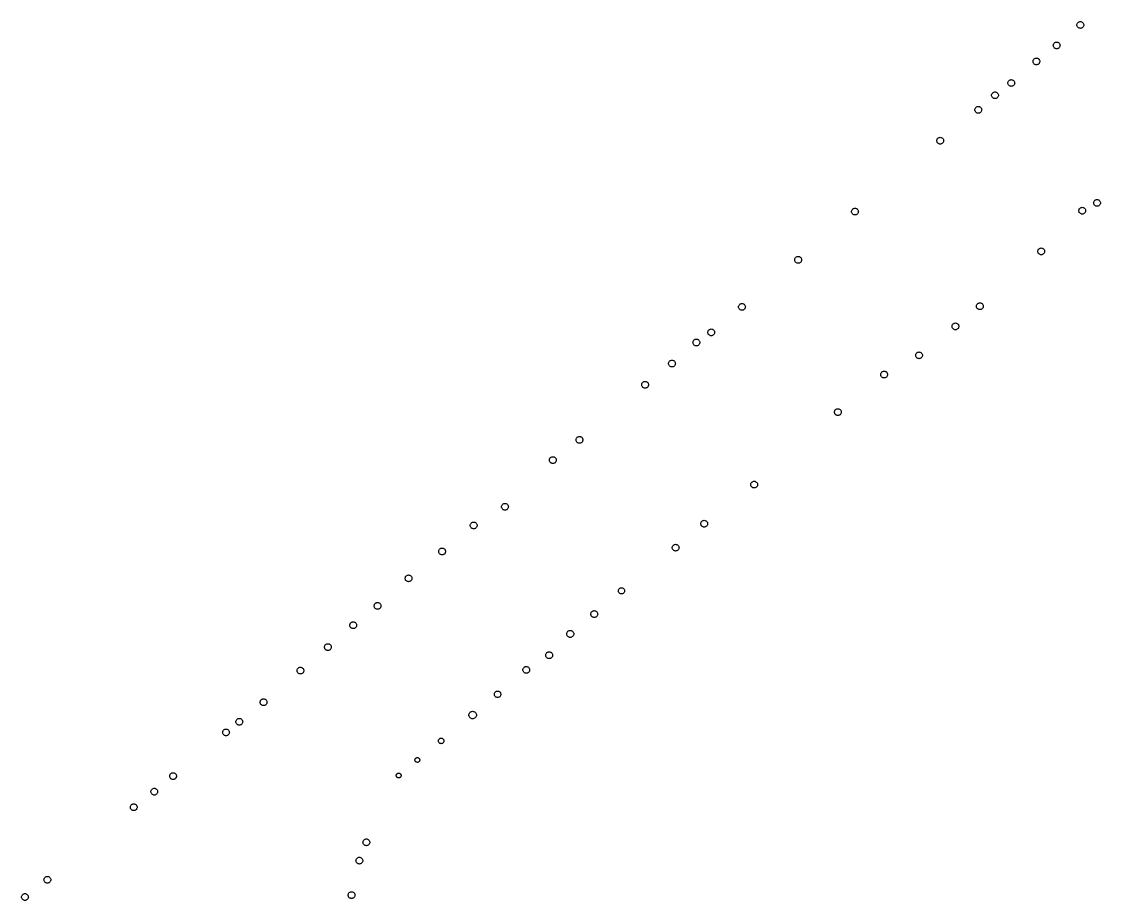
# Model space of a CAD drawing. Header units: millimetres. Extents: x 734061 to 736248, y 4017837 to 4020740.
# Drawn here: x 735523 to 735688.5, y 4019578.6 to 4019713.3 of the extents above; entities that cross this region are included whole.
import ezdxf

# ---------------------------------------------------------------- set-up
doc = ezdxf.new("R2010")
doc.units = ezdxf.units.MM
doc.layers.add('bolvar', color=143, linetype='Continuous', true_color=0x3faae0)

msp = doc.modelspace()

# ---------------------------------------------------------------- linework, layer by layer
at = {"layer": 'bolvar'}
for points in [[(735685.91, 4019712.78), (735685.9, 4019712.69), (735685.87, 4019712.61), (735685.84, 4019712.52), (735685.78, 4019712.45), (735685.72, 4019712.39), (735685.65, 4019712.33), (735685.56, 4019712.3), (735685.48, 4019712.27), (735685.39, 4019712.26), (735685.3, 4019712.27), (735685.21, 4019712.3), (735685.13, 4019712.33), (735685.05, 4019712.39), (735684.99, 4019712.45), (735684.94, 4019712.52), (735684.9, 4019712.61), (735684.87, 4019712.69), (735684.87, 4019712.78), (735684.87, 4019712.87), (735684.9, 4019712.96), (735684.94, 4019713.04), (735684.99, 4019713.12), (735685.05, 4019713.18), (735685.13, 4019713.23), (735685.21, 4019713.27), (735685.3, 4019713.3), (735685.39, 4019713.3), (735685.48, 4019713.3), (735685.56, 4019713.27), (735685.65, 4019713.23), (735685.72, 4019713.18), (735685.78, 4019713.12), (735685.84, 4019713.04), (735685.87, 4019712.96), (735685.9, 4019712.87)], [(735682.28, 4019709.65), (735682.27, 4019709.56), (735682.25, 4019709.48), (735682.21, 4019709.39), (735682.16, 4019709.32), (735682.09, 4019709.25), (735682.02, 4019709.2), (735681.94, 4019709.16), (735681.85, 4019709.14), (735681.76, 4019709.13), (735681.67, 4019709.14), (735681.58, 4019709.16), (735681.5, 4019709.2), (735681.42, 4019709.25), (735681.36, 4019709.32), (735681.31, 4019709.39), (735681.27, 4019709.48), (735681.25, 4019709.56), (735681.24, 4019709.65), (735681.25, 4019709.74), (735681.27, 4019709.83), (735681.31, 4019709.91), (735681.36, 4019709.99), (735681.42, 4019710.05), (735681.5, 4019710.1), (735681.58, 4019710.14), (735681.67, 4019710.16), (735681.76, 4019710.17), (735681.85, 4019710.16), (735681.94, 4019710.14), (735682.02, 4019710.1), (735682.09, 4019710.05), (735682.16, 4019709.99), (735682.21, 4019709.91), (735682.25, 4019709.83), (735682.27, 4019709.74)], [(735679.17, 4019707.2), (735679.16, 4019707.11), (735679.14, 4019707.02), (735679.1, 4019706.94), (735679.05, 4019706.86), (735678.98, 4019706.8), (735678.91, 4019706.75), (735678.83, 4019706.71), (735678.74, 4019706.69), (735678.65, 4019706.68), (735678.56, 4019706.69), (735678.47, 4019706.71), (735678.39, 4019706.75), (735678.32, 4019706.8), (735678.25, 4019706.86), (735678.2, 4019706.94), (735678.16, 4019707.02), (735678.14, 4019707.11), (735678.13, 4019707.2), (735678.14, 4019707.29), (735678.16, 4019707.37), (735678.2, 4019707.46), (735678.25, 4019707.53), (735678.32, 4019707.6), (735678.39, 4019707.65), (735678.47, 4019707.69), (735678.56, 4019707.71), (735678.65, 4019707.72), (735678.74, 4019707.71), (735678.83, 4019707.69), (735678.91, 4019707.65), (735678.98, 4019707.6), (735679.05, 4019707.53), (735679.1, 4019707.46), (735679.14, 4019707.37), (735679.16, 4019707.29)], [(735675.32, 4019703.89), (735675.31, 4019703.8), (735675.29, 4019703.72), (735675.25, 4019703.63), (735675.2, 4019703.56), (735675.14, 4019703.49), (735675.06, 4019703.44), (735674.98, 4019703.4), (735674.89, 4019703.38), (735674.8, 4019703.37), (735674.71, 4019703.38), (735674.62, 4019703.4), (735674.54, 4019703.44), (735674.47, 4019703.49), (735674.4, 4019703.56), (735674.35, 4019703.63), (735674.31, 4019703.72), (735674.29, 4019703.8), (735674.28, 4019703.89), (735674.29, 4019703.98), (735674.31, 4019704.07), (735674.35, 4019704.15), (735674.4, 4019704.23), (735674.47, 4019704.29), (735674.54, 4019704.34), (735674.62, 4019704.38), (735674.71, 4019704.4), (735674.8, 4019704.41), (735674.89, 4019704.4), (735674.98, 4019704.38), (735675.06, 4019704.34), (735675.14, 4019704.29), (735675.2, 4019704.23), (735675.25, 4019704.15), (735675.29, 4019704.07), (735675.31, 4019703.98)], [(735672.82, 4019702.01), (735672.82, 4019701.92), (735672.79, 4019701.83), (735672.76, 4019701.75), (735672.7, 4019701.68), (735672.64, 4019701.61), (735672.57, 4019701.56), (735672.48, 4019701.52), (735672.4, 4019701.5), (735672.31, 4019701.49), (735672.22, 4019701.5), (735672.13, 4019701.52), (735672.05, 4019701.56), (735671.97, 4019701.61), (735671.91, 4019701.68), (735671.86, 4019701.75), (735671.82, 4019701.83), (735671.79, 4019701.92), (735671.79, 4019702.01), (735671.79, 4019702.1), (735671.82, 4019702.19), (735671.86, 4019702.27), (735671.91, 4019702.34), (735671.97, 4019702.41), (735672.05, 4019702.46), (735672.13, 4019702.5), (735672.22, 4019702.52), (735672.31, 4019702.53), (735672.4, 4019702.52), (735672.48, 4019702.5), (735672.57, 4019702.46), (735672.64, 4019702.41), (735672.7, 4019702.34), (735672.76, 4019702.27), (735672.79, 4019702.19), (735672.82, 4019702.1)], [(735670.26, 4019699.78), (735670.25, 4019699.69), (735670.23, 4019699.6), (735670.19, 4019699.52), (735670.14, 4019699.44), (735670.07, 4019699.38), (735670, 4019699.33), (735669.92, 4019699.29), (735669.83, 4019699.27), (735669.74, 4019699.26), (735669.65, 4019699.27), (735669.56, 4019699.29), (735669.48, 4019699.33), (735669.41, 4019699.38), (735669.34, 4019699.44), (735669.29, 4019699.52), (735669.25, 4019699.6), (735669.23, 4019699.69), (735669.22, 4019699.78), (735669.23, 4019699.87), (735669.25, 4019699.96), (735669.29, 4019700.04), (735669.34, 4019700.11), (735669.41, 4019700.18), (735669.48, 4019700.23), (735669.56, 4019700.27), (735669.65, 4019700.29), (735669.74, 4019700.3), (735669.83, 4019700.29), (735669.92, 4019700.27), (735670, 4019700.23), (735670.07, 4019700.18), (735670.14, 4019700.11), (735670.19, 4019700.04), (735670.23, 4019699.96), (735670.25, 4019699.87)], [(735664.42, 4019695.05), (735664.41, 4019694.96), (735664.38, 4019694.87), (735664.35, 4019694.79), (735664.29, 4019694.72), (735664.23, 4019694.65), (735664.16, 4019694.6), (735664.07, 4019694.56), (735663.99, 4019694.54), (735663.9, 4019694.53), (735663.81, 4019694.54), (735663.72, 4019694.56), (735663.64, 4019694.6), (735663.56, 4019694.65), (735663.5, 4019694.72), (735663.45, 4019694.79), (735663.41, 4019694.87), (735663.39, 4019694.96), (735663.38, 4019695.05), (735663.39, 4019695.14), (735663.41, 4019695.23), (735663.45, 4019695.31), (735663.5, 4019695.38), (735663.56, 4019695.45), (735663.64, 4019695.5), (735663.72, 4019695.54), (735663.81, 4019695.56), (735663.9, 4019695.57), (735663.99, 4019695.56), (735664.07, 4019695.54), (735664.16, 4019695.5), (735664.23, 4019695.45), (735664.29, 4019695.38), (735664.35, 4019695.31), (735664.38, 4019695.23), (735664.41, 4019695.14)], [(735688.47, 4019685.51), (735688.46, 4019685.42), (735688.44, 4019685.33), (735688.4, 4019685.25), (735688.35, 4019685.17), (735688.28, 4019685.11), (735688.21, 4019685.06), (735688.13, 4019685.02), (735688.04, 4019685), (735687.95, 4019684.99), (735687.86, 4019685), (735687.77, 4019685.02), (735687.69, 4019685.06), (735687.62, 4019685.11), (735687.55, 4019685.17), (735687.5, 4019685.25), (735687.46, 4019685.33), (735687.44, 4019685.42), (735687.43, 4019685.51), (735687.44, 4019685.6), (735687.46, 4019685.69), (735687.5, 4019685.77), (735687.55, 4019685.84), (735687.62, 4019685.91), (735687.69, 4019685.96), (735687.77, 4019686), (735687.86, 4019686.02), (735687.95, 4019686.03), (735688.04, 4019686.02), (735688.13, 4019686), (735688.21, 4019685.96), (735688.28, 4019685.91), (735688.35, 4019685.84), (735688.4, 4019685.77), (735688.44, 4019685.69), (735688.46, 4019685.6)], [(735651.35, 4019684.18), (735651.34, 4019684.09), (735651.32, 4019684), (735651.28, 4019683.92), (735651.23, 4019683.84), (735651.16, 4019683.78), (735651.09, 4019683.73), (735651.01, 4019683.69), (735650.92, 4019683.67), (735650.83, 4019683.66), (735650.74, 4019683.67), (735650.65, 4019683.69), (735650.57, 4019683.73), (735650.49, 4019683.78), (735650.43, 4019683.84), (735650.38, 4019683.92), (735650.34, 4019684), (735650.32, 4019684.09), (735650.31, 4019684.18), (735650.32, 4019684.27), (735650.34, 4019684.36), (735650.38, 4019684.44), (735650.43, 4019684.51), (735650.49, 4019684.58), (735650.57, 4019684.63), (735650.65, 4019684.67), (735650.74, 4019684.69), (735650.83, 4019684.7), (735650.92, 4019684.69), (735651.01, 4019684.67), (735651.09, 4019684.63), (735651.16, 4019684.58), (735651.23, 4019684.51), (735651.28, 4019684.44), (735651.32, 4019684.36), (735651.34, 4019684.27)], [(735686.2, 4019684.32), (735686.19, 4019684.23), (735686.17, 4019684.14), (735686.13, 4019684.06), (735686.08, 4019683.98), (735686.02, 4019683.92), (735685.94, 4019683.87), (735685.86, 4019683.83), (735685.77, 4019683.81), (735685.68, 4019683.8), (735685.59, 4019683.81), (735685.51, 4019683.83), (735685.42, 4019683.87), (735685.35, 4019683.92), (735685.29, 4019683.98), (735685.23, 4019684.06), (735685.19, 4019684.14), (735685.17, 4019684.23), (735685.16, 4019684.32), (735685.17, 4019684.41), (735685.19, 4019684.5), (735685.23, 4019684.58), (735685.29, 4019684.65), (735685.35, 4019684.72), (735685.42, 4019684.77), (735685.51, 4019684.81), (735685.59, 4019684.83), (735685.68, 4019684.84), (735685.77, 4019684.83), (735685.86, 4019684.81), (735685.94, 4019684.77), (735686.02, 4019684.72), (735686.08, 4019684.65), (735686.13, 4019684.58), (735686.17, 4019684.5), (735686.19, 4019684.41)], [(735642.64, 4019676.79), (735642.63, 4019676.7), (735642.61, 4019676.61), (735642.57, 4019676.53), (735642.52, 4019676.45), (735642.45, 4019676.39), (735642.38, 4019676.34), (735642.3, 4019676.3), (735642.21, 4019676.28), (735642.12, 4019676.27), (735642.03, 4019676.28), (735641.94, 4019676.3), (735641.86, 4019676.34), (735641.78, 4019676.39), (735641.72, 4019676.45), (735641.67, 4019676.53), (735641.63, 4019676.61), (735641.61, 4019676.7), (735641.6, 4019676.79), (735641.61, 4019676.88), (735641.63, 4019676.96), (735641.67, 4019677.05), (735641.72, 4019677.12), (735641.78, 4019677.19), (735641.86, 4019677.24), (735641.94, 4019677.28), (735642.03, 4019677.3), (735642.12, 4019677.31), (735642.21, 4019677.3), (735642.3, 4019677.28), (735642.38, 4019677.24), (735642.45, 4019677.19), (735642.52, 4019677.12), (735642.57, 4019677.05), (735642.61, 4019676.96), (735642.63, 4019676.88)], [(735679.91, 4019678.09), (735679.9, 4019678), (735679.88, 4019677.91), (735679.84, 4019677.83), (735679.79, 4019677.75), (735679.72, 4019677.69), (735679.65, 4019677.64), (735679.57, 4019677.6), (735679.48, 4019677.57), (735679.39, 4019677.57), (735679.3, 4019677.57), (735679.21, 4019677.6), (735679.13, 4019677.64), (735679.06, 4019677.69), (735678.99, 4019677.75), (735678.94, 4019677.83), (735678.9, 4019677.91), (735678.88, 4019678), (735678.87, 4019678.09), (735678.88, 4019678.18), (735678.9, 4019678.26), (735678.94, 4019678.35), (735678.99, 4019678.42), (735679.06, 4019678.48), (735679.13, 4019678.54), (735679.21, 4019678.57), (735679.3, 4019678.6), (735679.39, 4019678.61), (735679.48, 4019678.6), (735679.57, 4019678.57), (735679.65, 4019678.54), (735679.72, 4019678.48), (735679.79, 4019678.42), (735679.84, 4019678.35), (735679.88, 4019678.26), (735679.9, 4019678.18)], [(735634.02, 4019669.58), (735634.01, 4019669.49), (735633.98, 4019669.4), (735633.95, 4019669.32), (735633.89, 4019669.24), (735633.83, 4019669.18), (735633.76, 4019669.13), (735633.67, 4019669.09), (735633.59, 4019669.06), (735633.5, 4019669.06), (735633.41, 4019669.06), (735633.32, 4019669.09), (735633.24, 4019669.13), (735633.16, 4019669.18), (735633.1, 4019669.24), (735633.05, 4019669.32), (735633.01, 4019669.4), (735632.98, 4019669.49), (735632.98, 4019669.58), (735632.98, 4019669.67), (735633.01, 4019669.75), (735633.05, 4019669.84), (735633.1, 4019669.91), (735633.16, 4019669.97), (735633.24, 4019670.03), (735633.32, 4019670.06), (735633.41, 4019670.09), (735633.5, 4019670.1), (735633.59, 4019670.09), (735633.67, 4019670.06), (735633.76, 4019670.03), (735633.83, 4019669.97), (735633.89, 4019669.91), (735633.95, 4019669.84), (735633.98, 4019669.75), (735634.01, 4019669.67)], [(735670.5, 4019669.68), (735670.49, 4019669.59), (735670.47, 4019669.5), (735670.43, 4019669.42), (735670.38, 4019669.34), (735670.32, 4019669.28), (735670.24, 4019669.23), (735670.16, 4019669.19), (735670.07, 4019669.17), (735669.98, 4019669.16), (735669.89, 4019669.17), (735669.8, 4019669.19), (735669.72, 4019669.23), (735669.65, 4019669.28), (735669.58, 4019669.34), (735669.53, 4019669.42), (735669.49, 4019669.5), (735669.47, 4019669.59), (735669.46, 4019669.68), (735669.47, 4019669.77), (735669.49, 4019669.85), (735669.53, 4019669.94), (735669.58, 4019670.01), (735669.65, 4019670.07), (735669.72, 4019670.13), (735669.8, 4019670.16), (735669.89, 4019670.19), (735669.98, 4019670.2), (735670.07, 4019670.19), (735670.16, 4019670.16), (735670.24, 4019670.13), (735670.32, 4019670.07), (735670.38, 4019670.01), (735670.43, 4019669.94), (735670.47, 4019669.85), (735670.49, 4019669.77)], [(735666.76, 4019666.59), (735666.75, 4019666.5), (735666.72, 4019666.41), (735666.69, 4019666.33), (735666.63, 4019666.25), (735666.57, 4019666.19), (735666.5, 4019666.14), (735666.41, 4019666.1), (735666.33, 4019666.07), (735666.24, 4019666.07), (735666.15, 4019666.07), (735666.06, 4019666.1), (735665.98, 4019666.14), (735665.9, 4019666.19), (735665.84, 4019666.25), (735665.79, 4019666.33), (735665.75, 4019666.41), (735665.73, 4019666.5), (735665.72, 4019666.59), (735665.73, 4019666.68), (735665.75, 4019666.76), (735665.79, 4019666.85), (735665.84, 4019666.92), (735665.9, 4019666.98), (735665.98, 4019667.04), (735666.06, 4019667.07), (735666.15, 4019667.1), (735666.24, 4019667.11), (735666.33, 4019667.1), (735666.41, 4019667.07), (735666.5, 4019667.04), (735666.57, 4019666.98), (735666.63, 4019666.92), (735666.69, 4019666.85), (735666.72, 4019666.76), (735666.75, 4019666.68)], [(735629.3, 4019665.67), (735629.3, 4019665.58), (735629.27, 4019665.5), (735629.23, 4019665.41), (735629.18, 4019665.34), (735629.12, 4019665.27), (735629.04, 4019665.22), (735628.96, 4019665.18), (735628.87, 4019665.16), (735628.78, 4019665.15), (735628.69, 4019665.16), (735628.61, 4019665.18), (735628.52, 4019665.22), (735628.45, 4019665.27), (735628.39, 4019665.34), (735628.33, 4019665.41), (735628.3, 4019665.5), (735628.27, 4019665.58), (735628.26, 4019665.67), (735628.27, 4019665.76), (735628.3, 4019665.85), (735628.33, 4019665.93), (735628.39, 4019666.01), (735628.45, 4019666.07), (735628.52, 4019666.12), (735628.61, 4019666.16), (735628.69, 4019666.18), (735628.78, 4019666.19), (735628.87, 4019666.18), (735628.96, 4019666.16), (735629.04, 4019666.12), (735629.12, 4019666.07), (735629.18, 4019666.01), (735629.23, 4019665.93), (735629.27, 4019665.85), (735629.3, 4019665.76)], [(735627.03, 4019664.12), (735627.02, 4019664.03), (735627, 4019663.94), (735626.96, 4019663.86), (735626.91, 4019663.78), (735626.84, 4019663.72), (735626.77, 4019663.67), (735626.69, 4019663.63), (735626.6, 4019663.61), (735626.51, 4019663.6), (735626.42, 4019663.61), (735626.33, 4019663.63), (735626.25, 4019663.67), (735626.18, 4019663.72), (735626.11, 4019663.78), (735626.06, 4019663.86), (735626.02, 4019663.94), (735626, 4019664.03), (735625.99, 4019664.12), (735626, 4019664.21), (735626.02, 4019664.3), (735626.06, 4019664.38), (735626.11, 4019664.45), (735626.18, 4019664.52), (735626.25, 4019664.57), (735626.33, 4019664.61), (735626.42, 4019664.63), (735626.51, 4019664.64), (735626.6, 4019664.63), (735626.69, 4019664.61), (735626.77, 4019664.57), (735626.84, 4019664.52), (735626.91, 4019664.45), (735626.96, 4019664.38), (735627, 4019664.3), (735627.02, 4019664.21)], [(735661.17, 4019662.15), (735661.17, 4019662.06), (735661.14, 4019661.97), (735661.1, 4019661.89), (735661.05, 4019661.81), (735660.99, 4019661.75), (735660.91, 4019661.7), (735660.83, 4019661.66), (735660.74, 4019661.64), (735660.65, 4019661.63), (735660.56, 4019661.64), (735660.48, 4019661.66), (735660.39, 4019661.7), (735660.32, 4019661.75), (735660.26, 4019661.81), (735660.2, 4019661.89), (735660.17, 4019661.97), (735660.14, 4019662.06), (735660.14, 4019662.15), (735660.14, 4019662.24), (735660.17, 4019662.33), (735660.2, 4019662.41), (735660.26, 4019662.48), (735660.32, 4019662.55), (735660.39, 4019662.6), (735660.48, 4019662.64), (735660.56, 4019662.66), (735660.65, 4019662.67), (735660.74, 4019662.66), (735660.83, 4019662.64), (735660.91, 4019662.6), (735660.99, 4019662.55), (735661.05, 4019662.48), (735661.1, 4019662.41), (735661.14, 4019662.33), (735661.17, 4019662.24)], [(735623.29, 4019660.89), (735623.28, 4019660.8), (735623.25, 4019660.71), (735623.22, 4019660.63), (735623.16, 4019660.56), (735623.1, 4019660.49), (735623.03, 4019660.44), (735622.94, 4019660.4), (735622.86, 4019660.38), (735622.77, 4019660.37), (735622.68, 4019660.38), (735622.59, 4019660.4), (735622.51, 4019660.44), (735622.43, 4019660.49), (735622.37, 4019660.56), (735622.32, 4019660.63), (735622.28, 4019660.71), (735622.25, 4019660.8), (735622.25, 4019660.89), (735622.25, 4019660.98), (735622.28, 4019661.07), (735622.32, 4019661.15), (735622.37, 4019661.23), (735622.43, 4019661.29), (735622.51, 4019661.34), (735622.59, 4019661.38), (735622.68, 4019661.4), (735622.77, 4019661.41), (735622.86, 4019661.4), (735622.94, 4019661.38), (735623.03, 4019661.34), (735623.1, 4019661.29), (735623.16, 4019661.23), (735623.22, 4019661.15), (735623.25, 4019661.07), (735623.28, 4019660.98)], [(735655.82, 4019659.2), (735655.81, 4019659.11), (735655.79, 4019659.02), (735655.75, 4019658.94), (735655.7, 4019658.87), (735655.64, 4019658.8), (735655.56, 4019658.75), (735655.48, 4019658.71), (735655.39, 4019658.69), (735655.3, 4019658.68), (735655.21, 4019658.69), (735655.12, 4019658.71), (735655.04, 4019658.75), (735654.97, 4019658.8), (735654.9, 4019658.87), (735654.85, 4019658.94), (735654.81, 4019659.02), (735654.79, 4019659.11), (735654.78, 4019659.2), (735654.79, 4019659.29), (735654.81, 4019659.38), (735654.85, 4019659.46), (735654.9, 4019659.53), (735654.97, 4019659.6), (735655.04, 4019659.65), (735655.12, 4019659.69), (735655.21, 4019659.71), (735655.3, 4019659.72), (735655.39, 4019659.71), (735655.48, 4019659.69), (735655.56, 4019659.65), (735655.64, 4019659.6), (735655.7, 4019659.53), (735655.75, 4019659.46), (735655.79, 4019659.38), (735655.81, 4019659.29)], [(735619.17, 4019657.64), (735619.16, 4019657.55), (735619.14, 4019657.46), (735619.1, 4019657.38), (735619.05, 4019657.3), (735618.98, 4019657.24), (735618.91, 4019657.19), (735618.83, 4019657.15), (735618.74, 4019657.13), (735618.65, 4019657.12), (735618.56, 4019657.13), (735618.47, 4019657.15), (735618.39, 4019657.19), (735618.31, 4019657.24), (735618.25, 4019657.3), (735618.2, 4019657.38), (735618.16, 4019657.46), (735618.14, 4019657.55), (735618.13, 4019657.64), (735618.14, 4019657.73), (735618.16, 4019657.81), (735618.2, 4019657.9), (735618.25, 4019657.97), (735618.31, 4019658.04), (735618.39, 4019658.09), (735618.47, 4019658.13), (735618.56, 4019658.15), (735618.65, 4019658.16), (735618.74, 4019658.15), (735618.83, 4019658.13), (735618.91, 4019658.09), (735618.98, 4019658.04), (735619.05, 4019657.97), (735619.1, 4019657.9), (735619.14, 4019657.81), (735619.16, 4019657.73)], [(735648.72, 4019653.45), (735648.72, 4019653.36), (735648.69, 4019653.27), (735648.65, 4019653.19), (735648.6, 4019653.12), (735648.54, 4019653.05), (735648.46, 4019653), (735648.38, 4019652.96), (735648.29, 4019652.94), (735648.2, 4019652.93), (735648.11, 4019652.94), (735648.03, 4019652.96), (735647.94, 4019653), (735647.87, 4019653.05), (735647.81, 4019653.12), (735647.75, 4019653.19), (735647.72, 4019653.27), (735647.69, 4019653.36), (735647.69, 4019653.45), (735647.69, 4019653.54), (735647.72, 4019653.63), (735647.75, 4019653.71), (735647.81, 4019653.78), (735647.87, 4019653.85), (735647.94, 4019653.9), (735648.03, 4019653.94), (735648.11, 4019653.96), (735648.2, 4019653.97), (735648.29, 4019653.96), (735648.38, 4019653.94), (735648.46, 4019653.9), (735648.54, 4019653.85), (735648.6, 4019653.78), (735648.65, 4019653.71), (735648.69, 4019653.63), (735648.72, 4019653.54)], [(735609.1, 4019649.19), (735609.09, 4019649.1), (735609.07, 4019649.02), (735609.03, 4019648.93), (735608.98, 4019648.86), (735608.92, 4019648.79), (735608.84, 4019648.74), (735608.76, 4019648.7), (735608.67, 4019648.68), (735608.58, 4019648.67), (735608.49, 4019648.68), (735608.4, 4019648.7), (735608.32, 4019648.74), (735608.25, 4019648.79), (735608.18, 4019648.86), (735608.13, 4019648.93), (735608.09, 4019649.02), (735608.07, 4019649.1), (735608.06, 4019649.19), (735608.07, 4019649.28), (735608.09, 4019649.37), (735608.13, 4019649.45), (735608.18, 4019649.53), (735608.25, 4019649.59), (735608.32, 4019649.64), (735608.4, 4019649.68), (735608.49, 4019649.7), (735608.58, 4019649.71), (735608.67, 4019649.7), (735608.76, 4019649.68), (735608.84, 4019649.64), (735608.92, 4019649.59), (735608.98, 4019649.53), (735609.03, 4019649.45), (735609.07, 4019649.37), (735609.09, 4019649.28)], [(735605.02, 4019646.09), (735605.01, 4019646), (735604.99, 4019645.91), (735604.95, 4019645.83), (735604.9, 4019645.76), (735604.84, 4019645.69), (735604.76, 4019645.64), (735604.68, 4019645.6), (735604.59, 4019645.58), (735604.5, 4019645.57), (735604.41, 4019645.58), (735604.33, 4019645.6), (735604.24, 4019645.64), (735604.17, 4019645.69), (735604.1, 4019645.76), (735604.05, 4019645.83), (735604.01, 4019645.91), (735603.99, 4019646), (735603.98, 4019646.09), (735603.99, 4019646.18), (735604.01, 4019646.27), (735604.05, 4019646.35), (735604.1, 4019646.42), (735604.17, 4019646.49), (735604.24, 4019646.54), (735604.33, 4019646.58), (735604.41, 4019646.6), (735604.5, 4019646.61), (735604.59, 4019646.6), (735604.68, 4019646.58), (735604.76, 4019646.54), (735604.84, 4019646.49), (735604.9, 4019646.42), (735604.95, 4019646.35), (735604.99, 4019646.27), (735605.01, 4019646.18)], [(735635.89, 4019642.34), (735635.88, 4019642.25), (735635.86, 4019642.16), (735635.82, 4019642.08), (735635.77, 4019642), (735635.7, 4019641.94), (735635.63, 4019641.89), (735635.55, 4019641.85), (735635.46, 4019641.82), (735635.37, 4019641.82), (735635.28, 4019641.82), (735635.19, 4019641.85), (735635.11, 4019641.89), (735635.04, 4019641.94), (735634.97, 4019642), (735634.92, 4019642.08), (735634.88, 4019642.16), (735634.86, 4019642.25), (735634.85, 4019642.34), (735634.86, 4019642.43), (735634.88, 4019642.51), (735634.92, 4019642.6), (735634.97, 4019642.67), (735635.04, 4019642.73), (735635.11, 4019642.79), (735635.19, 4019642.82), (735635.28, 4019642.85), (735635.37, 4019642.86), (735635.46, 4019642.85), (735635.55, 4019642.82), (735635.63, 4019642.79), (735635.7, 4019642.73), (735635.77, 4019642.67), (735635.82, 4019642.6), (735635.86, 4019642.51), (735635.88, 4019642.43)], [(735597.68, 4019638.94), (735597.67, 4019638.85), (735597.65, 4019638.76), (735597.61, 4019638.68), (735597.56, 4019638.61), (735597.49, 4019638.54), (735597.42, 4019638.49), (735597.34, 4019638.45), (735597.25, 4019638.43), (735597.16, 4019638.42), (735597.07, 4019638.43), (735596.98, 4019638.45), (735596.9, 4019638.49), (735596.83, 4019638.54), (735596.76, 4019638.61), (735596.71, 4019638.68), (735596.67, 4019638.76), (735596.65, 4019638.85), (735596.64, 4019638.94), (735596.65, 4019639.03), (735596.67, 4019639.12), (735596.71, 4019639.2), (735596.76, 4019639.28), (735596.83, 4019639.34), (735596.9, 4019639.39), (735596.98, 4019639.43), (735597.07, 4019639.45), (735597.16, 4019639.46), (735597.25, 4019639.45), (735597.34, 4019639.43), (735597.42, 4019639.39), (735597.49, 4019639.34), (735597.56, 4019639.28), (735597.61, 4019639.2), (735597.65, 4019639.12), (735597.67, 4019639.03)], [(735592.88, 4019636.08), (735592.87, 4019635.99), (735592.84, 4019635.9), (735592.81, 4019635.82), (735592.75, 4019635.75), (735592.69, 4019635.68), (735592.62, 4019635.63), (735592.53, 4019635.59), (735592.45, 4019635.57), (735592.36, 4019635.56), (735592.27, 4019635.57), (735592.18, 4019635.59), (735592.1, 4019635.63), (735592.02, 4019635.68), (735591.96, 4019635.75), (735591.91, 4019635.82), (735591.87, 4019635.9), (735591.84, 4019635.99), (735591.84, 4019636.08), (735591.84, 4019636.17), (735591.87, 4019636.26), (735591.91, 4019636.34), (735591.96, 4019636.42), (735592.02, 4019636.48), (735592.1, 4019636.53), (735592.18, 4019636.57), (735592.27, 4019636.59), (735592.36, 4019636.6), (735592.45, 4019636.59), (735592.53, 4019636.57), (735592.62, 4019636.53), (735592.69, 4019636.48), (735592.75, 4019636.42), (735592.81, 4019636.34), (735592.84, 4019636.26), (735592.87, 4019636.17)], [(735628.22, 4019636.34), (735628.22, 4019636.25), (735628.19, 4019636.16), (735628.15, 4019636.08), (735628.1, 4019636), (735628.04, 4019635.94), (735627.96, 4019635.89), (735627.88, 4019635.85), (735627.79, 4019635.82), (735627.7, 4019635.82), (735627.61, 4019635.82), (735627.53, 4019635.85), (735627.44, 4019635.89), (735627.37, 4019635.94), (735627.31, 4019636), (735627.25, 4019636.08), (735627.22, 4019636.16), (735627.19, 4019636.25), (735627.19, 4019636.34), (735627.19, 4019636.43), (735627.22, 4019636.51), (735627.25, 4019636.6), (735627.31, 4019636.67), (735627.37, 4019636.73), (735627.44, 4019636.79), (735627.53, 4019636.82), (735627.61, 4019636.85), (735627.7, 4019636.86), (735627.79, 4019636.85), (735627.88, 4019636.82), (735627.96, 4019636.79), (735628.04, 4019636.73), (735628.1, 4019636.67), (735628.15, 4019636.6), (735628.19, 4019636.51), (735628.22, 4019636.43)], [(735588.04, 4019632.09), (735588.03, 4019632), (735588.01, 4019631.91), (735587.97, 4019631.83), (735587.92, 4019631.75), (735587.85, 4019631.69), (735587.78, 4019631.64), (735587.7, 4019631.6), (735587.61, 4019631.58), (735587.52, 4019631.57), (735587.43, 4019631.58), (735587.34, 4019631.6), (735587.26, 4019631.64), (735587.19, 4019631.69), (735587.12, 4019631.75), (735587.07, 4019631.83), (735587.03, 4019631.91), (735587.01, 4019632), (735587, 4019632.09), (735587.01, 4019632.18), (735587.03, 4019632.26), (735587.07, 4019632.35), (735587.12, 4019632.42), (735587.19, 4019632.49), (735587.26, 4019632.54), (735587.34, 4019632.58), (735587.43, 4019632.6), (735587.52, 4019632.61), (735587.61, 4019632.6), (735587.7, 4019632.58), (735587.78, 4019632.54), (735587.85, 4019632.49), (735587.92, 4019632.42), (735587.97, 4019632.35), (735588.01, 4019632.26), (735588.03, 4019632.18)], [(735623.85, 4019632.67), (735623.84, 4019632.58), (735623.82, 4019632.49), (735623.78, 4019632.41), (735623.73, 4019632.34), (735623.67, 4019632.27), (735623.59, 4019632.22), (735623.51, 4019632.18), (735623.42, 4019632.16), (735623.33, 4019632.15), (735623.24, 4019632.16), (735623.15, 4019632.18), (735623.07, 4019632.22), (735623, 4019632.27), (735622.93, 4019632.34), (735622.88, 4019632.41), (735622.84, 4019632.49), (735622.82, 4019632.58), (735622.81, 4019632.67), (735622.82, 4019632.76), (735622.84, 4019632.85), (735622.88, 4019632.93), (735622.93, 4019633.01), (735623, 4019633.07), (735623.07, 4019633.12), (735623.15, 4019633.16), (735623.24, 4019633.18), (735623.33, 4019633.19), (735623.42, 4019633.18), (735623.51, 4019633.16), (735623.59, 4019633.12), (735623.67, 4019633.07), (735623.73, 4019633.01), (735623.78, 4019632.93), (735623.82, 4019632.85), (735623.84, 4019632.76)], [(735582.9, 4019627.97), (735582.89, 4019627.88), (735582.86, 4019627.79), (735582.83, 4019627.71), (735582.77, 4019627.63), (735582.71, 4019627.57), (735582.64, 4019627.52), (735582.55, 4019627.48), (735582.47, 4019627.46), (735582.38, 4019627.45), (735582.29, 4019627.46), (735582.2, 4019627.48), (735582.12, 4019627.52), (735582.04, 4019627.57), (735581.98, 4019627.63), (735581.93, 4019627.71), (735581.89, 4019627.79), (735581.86, 4019627.88), (735581.86, 4019627.97), (735581.86, 4019628.06), (735581.89, 4019628.15), (735581.93, 4019628.23), (735581.98, 4019628.3), (735582.04, 4019628.37), (735582.12, 4019628.42), (735582.2, 4019628.46), (735582.29, 4019628.48), (735582.38, 4019628.49), (735582.47, 4019628.48), (735582.55, 4019628.46), (735582.64, 4019628.42), (735582.71, 4019628.37), (735582.77, 4019628.3), (735582.83, 4019628.23), (735582.86, 4019628.15), (735582.89, 4019628.06)], [(735615.51, 4019626.05), (735615.5, 4019625.97), (735615.48, 4019625.89), (735615.44, 4019625.81), (735615.39, 4019625.75), (735615.34, 4019625.69), (735615.27, 4019625.64), (735615.19, 4019625.61), (735615.11, 4019625.58), (735615.03, 4019625.58), (735614.95, 4019625.58), (735614.87, 4019625.61), (735614.79, 4019625.64), (735614.73, 4019625.69), (735614.67, 4019625.75), (735614.62, 4019625.81), (735614.59, 4019625.89), (735614.57, 4019625.97), (735614.56, 4019626.05), (735614.57, 4019626.13), (735614.59, 4019626.21), (735614.62, 4019626.29), (735614.67, 4019626.35), (735614.73, 4019626.41), (735614.79, 4019626.46), (735614.87, 4019626.5), (735614.95, 4019626.52), (735615.03, 4019626.52), (735615.11, 4019626.52), (735615.19, 4019626.5), (735615.27, 4019626.46), (735615.34, 4019626.41), (735615.39, 4019626.35), (735615.44, 4019626.29), (735615.48, 4019626.21), (735615.5, 4019626.13)], [(735578.14, 4019623.74), (735578.13, 4019623.65), (735578.11, 4019623.56), (735578.07, 4019623.48), (735578.02, 4019623.41), (735577.96, 4019623.34), (735577.88, 4019623.29), (735577.8, 4019623.25), (735577.71, 4019623.23), (735577.62, 4019623.22), (735577.53, 4019623.23), (735577.44, 4019623.25), (735577.36, 4019623.29), (735577.29, 4019623.34), (735577.22, 4019623.41), (735577.17, 4019623.48), (735577.13, 4019623.56), (735577.11, 4019623.65), (735577.1, 4019623.74), (735577.11, 4019623.83), (735577.13, 4019623.92), (735577.17, 4019624), (735577.22, 4019624.08), (735577.29, 4019624.14), (735577.36, 4019624.19), (735577.44, 4019624.23), (735577.53, 4019624.25), (735577.62, 4019624.26), (735577.71, 4019624.25), (735577.8, 4019624.23), (735577.88, 4019624.19), (735577.96, 4019624.14), (735578.02, 4019624.08), (735578.07, 4019624), (735578.11, 4019623.92), (735578.13, 4019623.83)], [(735611.38, 4019622.49), (735611.37, 4019622.4), (735611.34, 4019622.32), (735611.31, 4019622.23), (735611.25, 4019622.16), (735611.19, 4019622.09), (735611.11, 4019622.04), (735611.03, 4019622), (735610.94, 4019621.98), (735610.85, 4019621.97), (735610.76, 4019621.98), (735610.67, 4019622), (735610.59, 4019622.04), (735610.52, 4019622.09), (735610.45, 4019622.16), (735610.4, 4019622.23), (735610.36, 4019622.32), (735610.34, 4019622.4), (735610.33, 4019622.49), (735610.34, 4019622.59), (735610.36, 4019622.67), (735610.4, 4019622.76), (735610.45, 4019622.83), (735610.52, 4019622.9), (735610.59, 4019622.95), (735610.67, 4019622.99), (735610.76, 4019623.01), (735610.85, 4019623.02), (735610.94, 4019623.01), (735611.03, 4019622.99), (735611.11, 4019622.95), (735611.19, 4019622.9), (735611.25, 4019622.83), (735611.31, 4019622.76), (735611.34, 4019622.67), (735611.37, 4019622.59)], [(735574.41, 4019620.78), (735574.4, 4019620.69), (735574.38, 4019620.6), (735574.34, 4019620.52), (735574.29, 4019620.44), (735574.22, 4019620.38), (735574.15, 4019620.33), (735574.07, 4019620.29), (735573.98, 4019620.27), (735573.89, 4019620.26), (735573.8, 4019620.27), (735573.71, 4019620.29), (735573.63, 4019620.33), (735573.56, 4019620.38), (735573.49, 4019620.44), (735573.44, 4019620.52), (735573.4, 4019620.6), (735573.38, 4019620.69), (735573.37, 4019620.78), (735573.38, 4019620.87), (735573.4, 4019620.96), (735573.44, 4019621.04), (735573.49, 4019621.11), (735573.56, 4019621.18), (735573.63, 4019621.23), (735573.71, 4019621.27), (735573.8, 4019621.29), (735573.89, 4019621.3), (735573.98, 4019621.29), (735574.07, 4019621.27), (735574.15, 4019621.23), (735574.22, 4019621.18), (735574.29, 4019621.11), (735574.34, 4019621.04), (735574.38, 4019620.96), (735574.4, 4019620.87)], [(735607.71, 4019619.45), (735607.7, 4019619.35), (735607.67, 4019619.26), (735607.63, 4019619.17), (735607.58, 4019619.1), (735607.51, 4019619.03), (735607.43, 4019618.98), (735607.35, 4019618.94), (735607.26, 4019618.91), (735607.16, 4019618.9), (735607.07, 4019618.91), (735606.98, 4019618.94), (735606.89, 4019618.98), (735606.81, 4019619.03), (735606.75, 4019619.1), (735606.69, 4019619.17), (735606.65, 4019619.26), (735606.63, 4019619.35), (735606.62, 4019619.45), (735606.63, 4019619.54), (735606.65, 4019619.63), (735606.69, 4019619.72), (735606.75, 4019619.79), (735606.81, 4019619.86), (735606.89, 4019619.92), (735606.98, 4019619.96), (735607.07, 4019619.98), (735607.16, 4019619.99), (735607.26, 4019619.98), (735607.35, 4019619.96), (735607.43, 4019619.92), (735607.51, 4019619.86), (735607.58, 4019619.79), (735607.63, 4019619.72), (735607.67, 4019619.63), (735607.7, 4019619.54)], [(735570.52, 4019617.43), (735570.51, 4019617.34), (735570.49, 4019617.25), (735570.45, 4019617.17), (735570.4, 4019617.1), (735570.33, 4019617.03), (735570.26, 4019616.98), (735570.18, 4019616.94), (735570.09, 4019616.92), (735570, 4019616.91), (735569.91, 4019616.92), (735569.82, 4019616.94), (735569.74, 4019616.98), (735569.67, 4019617.03), (735569.6, 4019617.1), (735569.55, 4019617.17), (735569.51, 4019617.25), (735569.49, 4019617.34), (735569.48, 4019617.43), (735569.49, 4019617.52), (735569.51, 4019617.61), (735569.55, 4019617.69), (735569.6, 4019617.77), (735569.67, 4019617.83), (735569.74, 4019617.88), (735569.82, 4019617.92), (735569.91, 4019617.94), (735570, 4019617.95), (735570.09, 4019617.94), (735570.18, 4019617.92), (735570.26, 4019617.88), (735570.33, 4019617.83), (735570.4, 4019617.77), (735570.45, 4019617.69), (735570.49, 4019617.61), (735570.51, 4019617.52)], [(735604.46, 4019616.18), (735604.45, 4019616.09), (735604.43, 4019616), (735604.39, 4019615.92), (735604.34, 4019615.85), (735604.27, 4019615.78), (735604.2, 4019615.73), (735604.12, 4019615.69), (735604.03, 4019615.67), (735603.94, 4019615.66), (735603.85, 4019615.67), (735603.76, 4019615.69), (735603.68, 4019615.73), (735603.6, 4019615.78), (735603.54, 4019615.85), (735603.49, 4019615.92), (735603.45, 4019616), (735603.43, 4019616.09), (735603.42, 4019616.18), (735603.43, 4019616.27), (735603.45, 4019616.36), (735603.49, 4019616.44), (735603.54, 4019616.51), (735603.6, 4019616.58), (735603.68, 4019616.63), (735603.76, 4019616.67), (735603.85, 4019616.69), (735603.94, 4019616.7), (735604.03, 4019616.69), (735604.12, 4019616.67), (735604.2, 4019616.63), (735604.27, 4019616.58), (735604.34, 4019616.51), (735604.39, 4019616.44), (735604.43, 4019616.36), (735604.45, 4019616.27)], [(735566.31, 4019613.83), (735566.3, 4019613.74), (735566.28, 4019613.65), (735566.24, 4019613.57), (735566.19, 4019613.49), (735566.12, 4019613.43), (735566.05, 4019613.38), (735565.97, 4019613.34), (735565.88, 4019613.31), (735565.79, 4019613.31), (735565.7, 4019613.31), (735565.61, 4019613.34), (735565.53, 4019613.38), (735565.45, 4019613.43), (735565.39, 4019613.49), (735565.34, 4019613.57), (735565.3, 4019613.65), (735565.28, 4019613.74), (735565.27, 4019613.83), (735565.28, 4019613.92), (735565.3, 4019614), (735565.34, 4019614.09), (735565.39, 4019614.16), (735565.45, 4019614.22), (735565.53, 4019614.28), (735565.61, 4019614.31), (735565.7, 4019614.34), (735565.79, 4019614.35), (735565.88, 4019614.34), (735565.97, 4019614.31), (735566.05, 4019614.28), (735566.12, 4019614.22), (735566.19, 4019614.16), (735566.24, 4019614.09), (735566.28, 4019614), (735566.3, 4019613.92)], [(735600.93, 4019613.94), (735600.92, 4019613.85), (735600.9, 4019613.76), (735600.86, 4019613.68), (735600.81, 4019613.61), (735600.75, 4019613.55), (735600.67, 4019613.5), (735600.59, 4019613.46), (735600.51, 4019613.44), (735600.42, 4019613.43), (735600.33, 4019613.44), (735600.25, 4019613.46), (735600.17, 4019613.5), (735600.1, 4019613.55), (735600.03, 4019613.61), (735599.98, 4019613.68), (735599.94, 4019613.76), (735599.92, 4019613.85), (735599.91, 4019613.94), (735599.92, 4019614.03), (735599.94, 4019614.11), (735599.98, 4019614.19), (735600.03, 4019614.26), (735600.1, 4019614.33), (735600.17, 4019614.38), (735600.25, 4019614.41), (735600.33, 4019614.44), (735600.42, 4019614.44), (735600.51, 4019614.44), (735600.59, 4019614.41), (735600.67, 4019614.38), (735600.75, 4019614.33), (735600.81, 4019614.26), (735600.86, 4019614.19), (735600.9, 4019614.11), (735600.92, 4019614.03)], [(735560.66, 4019608.98), (735560.65, 4019608.89), (735560.63, 4019608.8), (735560.59, 4019608.72), (735560.54, 4019608.64), (735560.47, 4019608.58), (735560.4, 4019608.53), (735560.32, 4019608.49), (735560.23, 4019608.47), (735560.14, 4019608.46), (735560.05, 4019608.47), (735559.96, 4019608.49), (735559.88, 4019608.53), (735559.8, 4019608.58), (735559.74, 4019608.64), (735559.69, 4019608.72), (735559.65, 4019608.8), (735559.63, 4019608.89), (735559.62, 4019608.98), (735559.63, 4019609.07), (735559.65, 4019609.16), (735559.69, 4019609.24), (735559.74, 4019609.31), (735559.8, 4019609.38), (735559.88, 4019609.43), (735559.96, 4019609.47), (735560.05, 4019609.49), (735560.14, 4019609.5), (735560.23, 4019609.49), (735560.32, 4019609.47), (735560.4, 4019609.43), (735560.47, 4019609.38), (735560.54, 4019609.31), (735560.59, 4019609.24), (735560.63, 4019609.16), (735560.65, 4019609.07)], [(735596.52, 4019610.2), (735596.52, 4019610.12), (735596.49, 4019610.03), (735596.46, 4019609.96), (735596.41, 4019609.88), (735596.35, 4019609.82), (735596.28, 4019609.77), (735596.2, 4019609.74), (735596.11, 4019609.72), (735596.03, 4019609.71), (735595.94, 4019609.72), (735595.86, 4019609.74), (735595.78, 4019609.77), (735595.71, 4019609.82), (735595.65, 4019609.88), (735595.6, 4019609.96), (735595.56, 4019610.03), (735595.54, 4019610.12), (735595.53, 4019610.2), (735595.54, 4019610.29), (735595.56, 4019610.37), (735595.6, 4019610.45), (735595.65, 4019610.52), (735595.71, 4019610.58), (735595.78, 4019610.63), (735595.86, 4019610.67), (735595.94, 4019610.69), (735596.03, 4019610.7), (735596.11, 4019610.69), (735596.2, 4019610.67), (735596.28, 4019610.63), (735596.35, 4019610.58), (735596.41, 4019610.52), (735596.46, 4019610.45), (735596.49, 4019610.37), (735596.52, 4019610.29)], [(735592.77, 4019607.02), (735592.77, 4019606.92), (735592.74, 4019606.82), (735592.7, 4019606.73), (735592.64, 4019606.65), (735592.57, 4019606.57), (735592.49, 4019606.52), (735592.39, 4019606.47), (735592.3, 4019606.45), (735592.2, 4019606.44), (735592.1, 4019606.45), (735592, 4019606.47), (735591.91, 4019606.52), (735591.83, 4019606.57), (735591.76, 4019606.65), (735591.7, 4019606.73), (735591.66, 4019606.82), (735591.63, 4019606.92), (735591.62, 4019607.02), (735591.63, 4019607.12), (735591.66, 4019607.21), (735591.7, 4019607.3), (735591.76, 4019607.39), (735591.83, 4019607.46), (735591.91, 4019607.52), (735592, 4019607.56), (735592.1, 4019607.58), (735592.2, 4019607.59), (735592.3, 4019607.58), (735592.39, 4019607.56), (735592.49, 4019607.52), (735592.57, 4019607.46), (735592.64, 4019607.39), (735592.7, 4019607.3), (735592.74, 4019607.21), (735592.77, 4019607.12)], [(735556.94, 4019605.98), (735556.93, 4019605.89), (735556.91, 4019605.81), (735556.87, 4019605.72), (735556.81, 4019605.65), (735556.75, 4019605.59), (735556.68, 4019605.53), (735556.59, 4019605.5), (735556.51, 4019605.47), (735556.42, 4019605.46), (735556.33, 4019605.47), (735556.24, 4019605.5), (735556.16, 4019605.53), (735556.08, 4019605.59), (735556.02, 4019605.65), (735555.97, 4019605.72), (735555.93, 4019605.81), (735555.91, 4019605.89), (735555.9, 4019605.98), (735555.91, 4019606.07), (735555.93, 4019606.16), (735555.97, 4019606.24), (735556.02, 4019606.32), (735556.08, 4019606.38), (735556.16, 4019606.43), (735556.24, 4019606.47), (735556.33, 4019606.5), (735556.42, 4019606.5), (735556.51, 4019606.5), (735556.59, 4019606.47), (735556.68, 4019606.43), (735556.75, 4019606.38), (735556.81, 4019606.32), (735556.87, 4019606.24), (735556.91, 4019606.16), (735556.93, 4019606.07)], [(735554.9, 4019604.35), (735554.89, 4019604.26), (735554.87, 4019604.18), (735554.83, 4019604.09), (735554.78, 4019604.02), (735554.72, 4019603.96), (735554.64, 4019603.9), (735554.56, 4019603.87), (735554.47, 4019603.84), (735554.38, 4019603.83), (735554.29, 4019603.84), (735554.2, 4019603.87), (735554.12, 4019603.9), (735554.05, 4019603.96), (735553.98, 4019604.02), (735553.93, 4019604.09), (735553.89, 4019604.18), (735553.87, 4019604.26), (735553.86, 4019604.35), (735553.87, 4019604.44), (735553.89, 4019604.53), (735553.93, 4019604.61), (735553.98, 4019604.69), (735554.05, 4019604.75), (735554.12, 4019604.8), (735554.2, 4019604.84), (735554.29, 4019604.87), (735554.38, 4019604.87), (735554.47, 4019604.87), (735554.56, 4019604.84), (735554.64, 4019604.8), (735554.72, 4019604.75), (735554.78, 4019604.69), (735554.83, 4019604.61), (735554.87, 4019604.53), (735554.89, 4019604.44)], [(735587.8, 4019603.05), (735587.8, 4019602.98), (735587.78, 4019602.9), (735587.75, 4019602.84), (735587.7, 4019602.78), (735587.65, 4019602.72), (735587.59, 4019602.68), (735587.52, 4019602.65), (735587.45, 4019602.63), (735587.38, 4019602.62), (735587.3, 4019602.63), (735587.23, 4019602.65), (735587.16, 4019602.68), (735587.1, 4019602.72), (735587.05, 4019602.78), (735587.01, 4019602.84), (735586.98, 4019602.9), (735586.96, 4019602.98), (735586.95, 4019603.05), (735586.96, 4019603.12), (735586.98, 4019603.2), (735587.01, 4019603.26), (735587.05, 4019603.32), (735587.1, 4019603.38), (735587.16, 4019603.42), (735587.23, 4019603.45), (735587.3, 4019603.47), (735587.38, 4019603.48), (735587.45, 4019603.47), (735587.52, 4019603.45), (735587.59, 4019603.42), (735587.65, 4019603.38), (735587.7, 4019603.32), (735587.75, 4019603.26), (735587.78, 4019603.2), (735587.8, 4019603.12)], [(735584.09, 4019600.13), (735584.08, 4019600.07), (735584.06, 4019600), (735584.04, 4019599.95), (735584, 4019599.89), (735583.95, 4019599.85), (735583.9, 4019599.81), (735583.85, 4019599.79), (735583.78, 4019599.77), (735583.72, 4019599.76), (735583.66, 4019599.77), (735583.6, 4019599.79), (735583.54, 4019599.81), (735583.49, 4019599.85), (735583.44, 4019599.89), (735583.4, 4019599.95), (735583.38, 4019600), (735583.36, 4019600.07), (735583.36, 4019600.13), (735583.36, 4019600.19), (735583.38, 4019600.25), (735583.4, 4019600.31), (735583.44, 4019600.36), (735583.49, 4019600.41), (735583.54, 4019600.45), (735583.6, 4019600.47), (735583.66, 4019600.49), (735583.72, 4019600.49), (735583.78, 4019600.49), (735583.85, 4019600.47), (735583.9, 4019600.45), (735583.95, 4019600.41), (735584, 4019600.36), (735584.04, 4019600.31), (735584.06, 4019600.25), (735584.08, 4019600.19)], [(735546.78, 4019597.66), (735546.78, 4019597.57), (735546.75, 4019597.48), (735546.72, 4019597.4), (735546.66, 4019597.32), (735546.6, 4019597.26), (735546.52, 4019597.21), (735546.44, 4019597.17), (735546.36, 4019597.15), (735546.27, 4019597.14), (735546.17, 4019597.15), (735546.09, 4019597.17), (735546.01, 4019597.21), (735545.93, 4019597.26), (735545.87, 4019597.32), (735545.82, 4019597.4), (735545.78, 4019597.48), (735545.75, 4019597.57), (735545.75, 4019597.66), (735545.75, 4019597.75), (735545.78, 4019597.84), (735545.82, 4019597.92), (735545.87, 4019597.99), (735545.93, 4019598.06), (735546.01, 4019598.11), (735546.09, 4019598.15), (735546.17, 4019598.17), (735546.27, 4019598.18), (735546.36, 4019598.17), (735546.44, 4019598.15), (735546.52, 4019598.11), (735546.6, 4019598.06), (735546.66, 4019597.99), (735546.72, 4019597.92), (735546.75, 4019597.84), (735546.78, 4019597.75)], [(735581.22, 4019597.74), (735581.22, 4019597.68), (735581.2, 4019597.62), (735581.18, 4019597.56), (735581.14, 4019597.51), (735581.09, 4019597.46), (735581.04, 4019597.42), (735580.98, 4019597.4), (735580.92, 4019597.38), (735580.86, 4019597.37), (735580.79, 4019597.38), (735580.73, 4019597.4), (735580.67, 4019597.42), (735580.62, 4019597.46), (735580.57, 4019597.51), (735580.54, 4019597.56), (735580.51, 4019597.62), (735580.49, 4019597.68), (735580.49, 4019597.74), (735580.49, 4019597.81), (735580.51, 4019597.87), (735580.54, 4019597.93), (735580.57, 4019597.98), (735580.62, 4019598.03), (735580.67, 4019598.06), (735580.73, 4019598.09), (735580.79, 4019598.11), (735580.86, 4019598.11), (735580.92, 4019598.11), (735580.98, 4019598.09), (735581.04, 4019598.06), (735581.09, 4019598.03), (735581.14, 4019597.98), (735581.18, 4019597.93), (735581.2, 4019597.87), (735581.22, 4019597.81)], [(735543.9, 4019595.28), (735543.89, 4019595.18), (735543.87, 4019595.1), (735543.83, 4019595.02), (735543.78, 4019594.94), (735543.72, 4019594.88), (735543.64, 4019594.83), (735543.56, 4019594.79), (735543.47, 4019594.76), (735543.38, 4019594.76), (735543.29, 4019594.76), (735543.21, 4019594.79), (735543.12, 4019594.83), (735543.05, 4019594.88), (735542.99, 4019594.94), (735542.93, 4019595.02), (735542.89, 4019595.1), (735542.87, 4019595.18), (735542.86, 4019595.28), (735542.87, 4019595.37), (735542.89, 4019595.45), (735542.93, 4019595.53), (735542.99, 4019595.61), (735543.05, 4019595.67), (735543.12, 4019595.73), (735543.21, 4019595.76), (735543.29, 4019595.79), (735543.38, 4019595.79), (735543.47, 4019595.79), (735543.56, 4019595.76), (735543.64, 4019595.73), (735543.72, 4019595.67), (735543.78, 4019595.61), (735543.83, 4019595.53), (735543.87, 4019595.45), (735543.89, 4019595.37)], [(735540.75, 4019592.89), (735540.74, 4019592.8), (735540.72, 4019592.71), (735540.68, 4019592.63), (735540.63, 4019592.56), (735540.56, 4019592.49), (735540.49, 4019592.44), (735540.41, 4019592.4), (735540.32, 4019592.38), (735540.23, 4019592.37), (735540.14, 4019592.38), (735540.05, 4019592.4), (735539.97, 4019592.44), (735539.89, 4019592.49), (735539.83, 4019592.56), (735539.78, 4019592.63), (735539.74, 4019592.71), (735539.72, 4019592.8), (735539.71, 4019592.89), (735539.72, 4019592.98), (735539.74, 4019593.07), (735539.78, 4019593.15), (735539.83, 4019593.22), (735539.89, 4019593.29), (735539.97, 4019593.34), (735540.05, 4019593.38), (735540.14, 4019593.4), (735540.23, 4019593.41), (735540.32, 4019593.4), (735540.41, 4019593.38), (735540.49, 4019593.34), (735540.56, 4019593.29), (735540.63, 4019593.22), (735540.68, 4019593.15), (735540.72, 4019593.07), (735540.74, 4019592.98)], [(735576.42, 4019587.51), (735576.42, 4019587.42), (735576.39, 4019587.33), (735576.35, 4019587.25), (735576.3, 4019587.18), (735576.24, 4019587.11), (735576.16, 4019587.06), (735576.08, 4019587.02), (735575.99, 4019587), (735575.9, 4019586.99), (735575.81, 4019587), (735575.73, 4019587.02), (735575.64, 4019587.06), (735575.57, 4019587.11), (735575.51, 4019587.18), (735575.45, 4019587.25), (735575.42, 4019587.33), (735575.39, 4019587.42), (735575.38, 4019587.51), (735575.39, 4019587.6), (735575.42, 4019587.69), (735575.45, 4019587.77), (735575.51, 4019587.84), (735575.57, 4019587.91), (735575.64, 4019587.96), (735575.73, 4019588), (735575.81, 4019588.02), (735575.9, 4019588.03), (735575.99, 4019588.02), (735576.08, 4019588), (735576.16, 4019587.96), (735576.24, 4019587.91), (735576.3, 4019587.84), (735576.35, 4019587.77), (735576.39, 4019587.69), (735576.42, 4019587.6)], [(735575.35, 4019584.7), (735575.35, 4019584.61), (735575.32, 4019584.52), (735575.28, 4019584.44), (735575.23, 4019584.36), (735575.17, 4019584.3), (735575.09, 4019584.25), (735575.01, 4019584.21), (735574.92, 4019584.19), (735574.83, 4019584.18), (735574.74, 4019584.19), (735574.66, 4019584.21), (735574.57, 4019584.25), (735574.5, 4019584.3), (735574.44, 4019584.36), (735574.38, 4019584.44), (735574.35, 4019584.52), (735574.32, 4019584.61), (735574.31, 4019584.7), (735574.32, 4019584.79), (735574.35, 4019584.88), (735574.38, 4019584.96), (735574.44, 4019585.03), (735574.5, 4019585.1), (735574.57, 4019585.15), (735574.66, 4019585.19), (735574.74, 4019585.21), (735574.83, 4019585.22), (735574.92, 4019585.21), (735575.01, 4019585.19), (735575.09, 4019585.15), (735575.17, 4019585.1), (735575.23, 4019585.03), (735575.28, 4019584.96), (735575.32, 4019584.88), (735575.35, 4019584.79)], [(735527.51, 4019581.77), (735527.5, 4019581.68), (735527.48, 4019581.59), (735527.44, 4019581.51), (735527.39, 4019581.44), (735527.32, 4019581.37), (735527.25, 4019581.32), (735527.16, 4019581.28), (735527.08, 4019581.26), (735526.99, 4019581.25), (735526.9, 4019581.26), (735526.81, 4019581.28), (735526.73, 4019581.32), (735526.65, 4019581.37), (735526.59, 4019581.44), (735526.54, 4019581.51), (735526.5, 4019581.59), (735526.48, 4019581.68), (735526.47, 4019581.77), (735526.48, 4019581.86), (735526.5, 4019581.95), (735526.54, 4019582.03), (735526.59, 4019582.11), (735526.65, 4019582.17), (735526.73, 4019582.22), (735526.81, 4019582.26), (735526.9, 4019582.28), (735526.99, 4019582.29), (735527.08, 4019582.28), (735527.16, 4019582.26), (735527.25, 4019582.22), (735527.32, 4019582.17), (735527.39, 4019582.11), (735527.44, 4019582.03), (735527.48, 4019581.95), (735527.5, 4019581.86)], [(735524.07, 4019579.12), (735524.06, 4019579.03), (735524.04, 4019578.95), (735524, 4019578.86), (735523.95, 4019578.79), (735523.89, 4019578.73), (735523.81, 4019578.67), (735523.73, 4019578.64), (735523.64, 4019578.61), (735523.55, 4019578.6), (735523.46, 4019578.61), (735523.37, 4019578.64), (735523.29, 4019578.67), (735523.22, 4019578.73), (735523.15, 4019578.79), (735523.1, 4019578.86), (735523.06, 4019578.95), (735523.04, 4019579.03), (735523.03, 4019579.12), (735523.04, 4019579.21), (735523.06, 4019579.3), (735523.1, 4019579.38), (735523.15, 4019579.46), (735523.22, 4019579.52), (735523.29, 4019579.57), (735523.37, 4019579.61), (735523.46, 4019579.64), (735523.55, 4019579.64), (735523.64, 4019579.64), (735523.73, 4019579.61), (735523.81, 4019579.57), (735523.89, 4019579.52), (735523.95, 4019579.46), (735524, 4019579.38), (735524.04, 4019579.3), (735524.06, 4019579.21)], [(735574.15, 4019579.41), (735574.14, 4019579.32), (735574.11, 4019579.24), (735574.08, 4019579.15), (735574.02, 4019579.08), (735573.96, 4019579.02), (735573.89, 4019578.96), (735573.8, 4019578.93), (735573.72, 4019578.9), (735573.63, 4019578.89), (735573.54, 4019578.9), (735573.45, 4019578.93), (735573.37, 4019578.96), (735573.29, 4019579.02), (735573.23, 4019579.08), (735573.18, 4019579.15), (735573.14, 4019579.24), (735573.11, 4019579.32), (735573.11, 4019579.41), (735573.11, 4019579.5), (735573.14, 4019579.59), (735573.18, 4019579.67), (735573.23, 4019579.75), (735573.29, 4019579.81), (735573.37, 4019579.86), (735573.45, 4019579.9), (735573.54, 4019579.93), (735573.63, 4019579.93), (735573.72, 4019579.93), (735573.8, 4019579.9), (735573.89, 4019579.86), (735573.96, 4019579.81), (735574.02, 4019579.75), (735574.08, 4019579.67), (735574.11, 4019579.59), (735574.14, 4019579.5)]]:
    msp.add_lwpolyline(points, close=True, dxfattribs=at)

doc.saveas('drawing.dxf')
